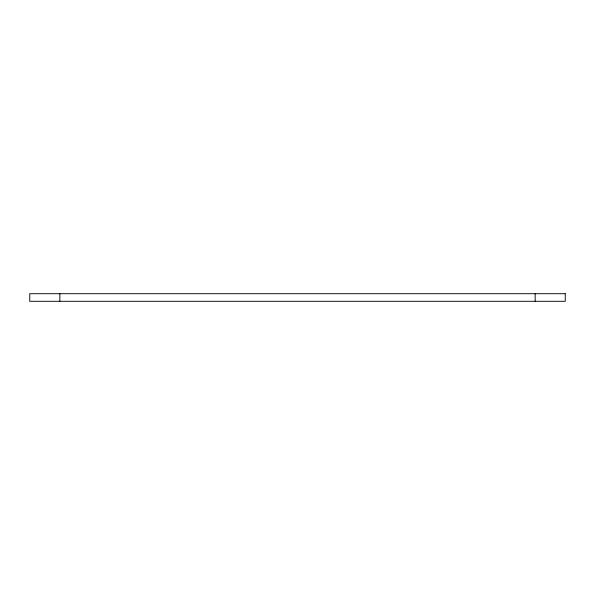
<?xml version="1.0" encoding="UTF-8"?>
<svg xmlns="http://www.w3.org/2000/svg" width="595" height="595" viewBox="0 0 595 595"><rect width="100%" height="100%" fill="white"/><g stroke="black" fill="none" stroke-linecap="round" stroke-linejoin="round"><path stroke-width="0.89" d="M535.158 293.707L535.158 301.293M59.842 293.707L59.842 301.293M565.25 293.707L29.75 293.707L29.75 301.293L565.25 301.293L565.25 293.707"/></g></svg>
